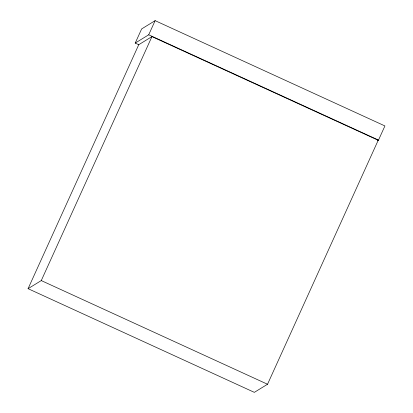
<?xml version="1.0" encoding="UTF-8"?>
<svg xmlns="http://www.w3.org/2000/svg" width="413" height="413" viewBox="0 0 413 413"><rect width="100%" height="100%" fill="white"/><g stroke="black" fill="none" stroke-linecap="round" stroke-linejoin="round"><path stroke-width="0.62" d="M138.753 44.702L28.079 288.677L254.336 392.35L267.531 384.25L378.205 140.27L151.948 36.597L138.753 44.702L135.221 43.081L141.633 28.936L155.128 20.65L384.921 125.944L378.504 140.084L377.425 140.75M135.221 43.081L148.711 34.795L155.128 20.65M28.079 288.677L41.274 280.577L151.948 36.597M148.711 34.795L378.504 140.084M41.274 280.577L267.531 384.25"/></g></svg>
